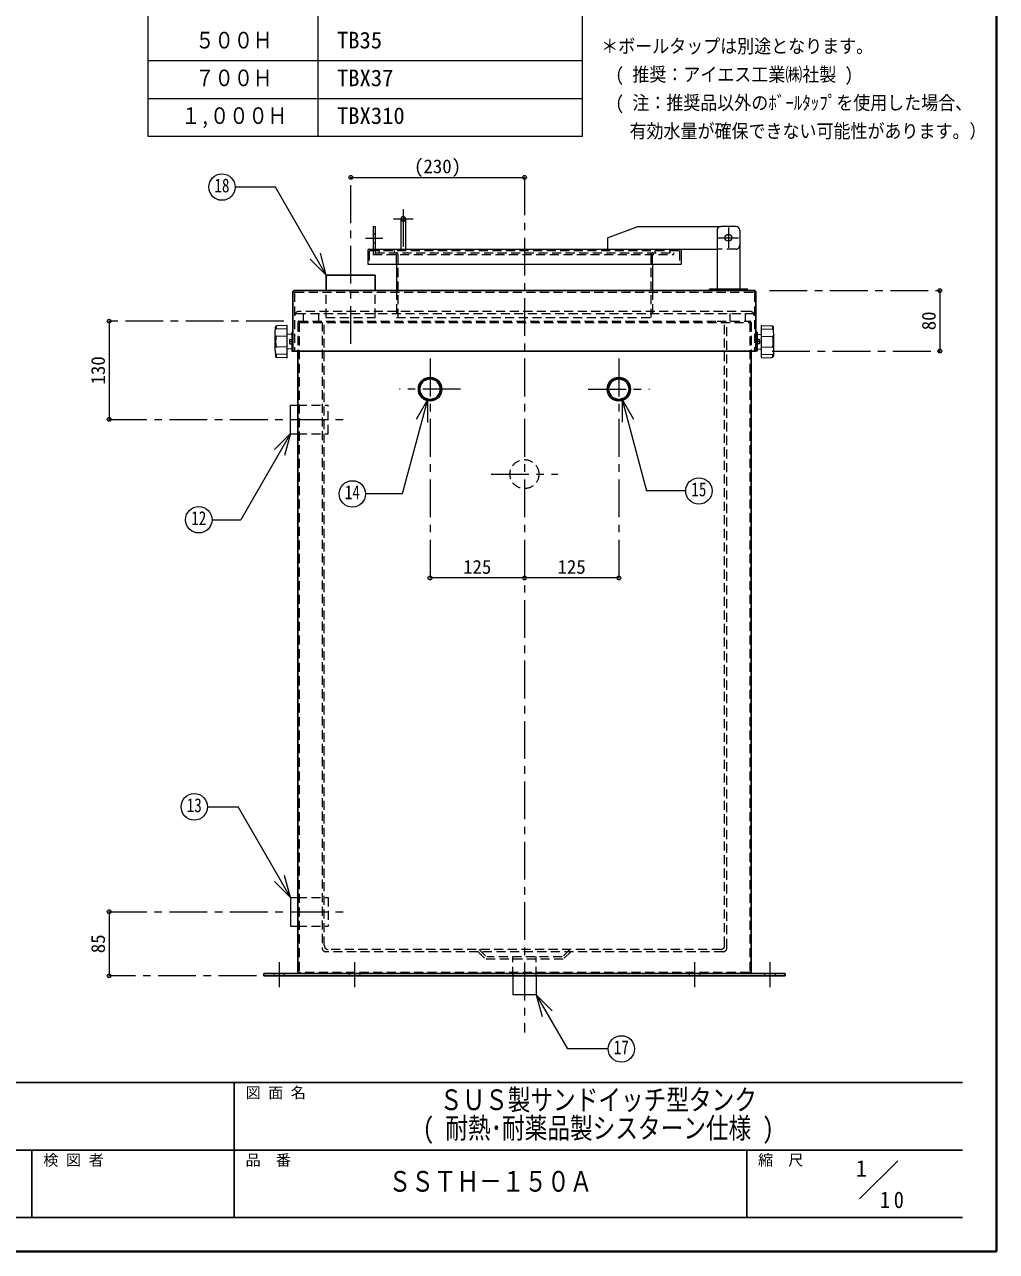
# Model space of a CAD drawing. Units: millimetres at full size, sheet at 1:10. Extents: x -2123 to 1927, y -1358 to 1452.
# Drawn here: x 640 to 1927, y -1358 to 267 of the extents above; entities that cross this region are included whole.
import ezdxf
from ezdxf.enums import TextEntityAlignment as Align

# ---------------------------------------------------------------- set-up
doc = ezdxf.new("R2010")
doc.units = ezdxf.units.MM
doc.header["$LTSCALE"] = 10
doc.header["$PDMODE"] = 32
doc.header["$PDSIZE"] = 5
doc.linetypes.add('CHAIN1', pattern=[8, 5, -1, 1, -1])
doc.linetypes.add('DASHED1', pattern=[1.8, 1.2, -0.6])
doc.layers.add('0-0', color=7, linetype='Continuous', lineweight=18)
doc.styles.add('ＭＳ ゴシック', font='')
doc.styles.get('ＭＳ ゴシック').set_extended_font_data('MS Gothic')

msp = doc.modelspace()

# ---------------------------------------------------------------- linework, layer by layer
at = {"layer": '0-0', "color": 1, "lineweight": 40}
for q in [(1927.2, 1451.91), (-2122.8, -1358.09)]:
    msp.add_line((1927.2, -1358.09), q, dxfattribs=at)
at = {"layer": '0-0', "color": 3}
for p, q in [((1378.87, 118.58), (1378.87, 468.58)), ((1028.87, 118.58), (1028.87, 418.58)), ((1378.87, 218.58), (803.87, 218.58)), ((1378.87, 168.58), (803.87, 168.58))]:
    msp.add_line(p, q, dxfattribs=at)
at = {"layer": '0-0'}
for p, q in [((972.35, 51.58), (919.17, 51.58)), ((1039.74, -65.14), (972.35, 51.58)), ((1138.7, 9.41), (1138.7, -30.59)), ((1144.7, 9.41), (1144.7, -30.59)), ((1101.7, -0.59), (1101.7, -30.59)), ((1557.2, -5.59), (1557.2, -83.59)), ((1582.2, -0.59), (1562.2, -0.59)), ((1587.2, -5.59), (1587.2, -83.59)), ((1096.7, -30.59), (1507.7, -30.59)), ((1039.74, -65.14), (1018.53, -43.92)), ((1039.74, -65.14), (1031.97, -36.16)), ((1094.7, -32.59), (1094.7, -50.59)), ((1509.7, -32.59), (1509.7, -50.59)), ((1094.7, -50.59), (1509.7, -50.59)), ((972.2, -164.32), (972.2, -141.85)), ((972.21, -141.32), (972.6, -133.94)), ((988.2, -136.15), (973.65, -136.64)), ((988.2, -146.23), (973.65, -145.75)), ((987.68, -131.62), (974.53, -132.05)), ((988.2, -174.05), (988.2, -132.12)), ((993.74, -143.55), (988.2, -143.09)), ((994.2, -140.59), (995.7, -140.59)), ((994.2, -140.59), (994.2, -165.59)), ((1610.2, -140.59), (1608.7, -140.59)), ((1610.2, -140.59), (1610.2, -165.59)), ((1610.66, -143.55), (1616.2, -143.09)), ((1616.2, -174.05), (1616.2, -132.12)), ((1616.2, -136.15), (1630.75, -136.64)), ((1616.2, -146.23), (1630.75, -145.75)), ((1616.71, -131.62), (1629.86, -132.05)), ((1632.18, -141.32), (1631.8, -133.94)), ((1632.2, -164.32), (1632.2, -141.85)), ((988.2, -159.94), (973.65, -160.43)), ((990.95, -150.74), (990.95, -155.44)), ((991.57, -150.09), (994.2, -150.09)), ((991.57, -153.09), (994.2, -153.09)), ((991.57, -156.09), (994.2, -156.09)), ((1612.82, -150.09), (1610.2, -150.09)), ((1612.82, -153.09), (1610.2, -153.09)), ((1612.82, -156.09), (1610.2, -156.09)), ((1613.45, -150.74), (1613.45, -155.44)), ((1616.2, -159.94), (1630.75, -160.43)), ((972.21, -164.85), (972.6, -172.23)), ((988.2, -170.02), (973.65, -169.54)), ((987.68, -174.55), (974.53, -174.13)), ((993.74, -162.62), (988.2, -163.09)), ((994.2, -165.59), (995.7, -165.59)), ((1610.2, -165.59), (1608.7, -165.59)), ((1610.66, -162.62), (1616.2, -163.09)), ((1616.2, -170.02), (1630.75, -169.54)), ((1616.71, -174.55), (1629.86, -174.13)), ((1632.18, -164.85), (1631.8, -172.23)), ((992.2, -237.16), (1002.2, -237.16)), ((992.2, -275.16), (992.2, -237.16)), ((1173.86, -230.13), (1140.46, -354.78)), ((1173.86, -230.13), (1158.86, -256.11)), ((1173.86, -230.13), (1173.86, -260.13)), ((1431.58, -229.86), (1446.58, -255.84)), ((1431.58, -229.86), (1431.58, -259.86)), ((1431.58, -229.86), (1464.02, -350.92)), ((992.3, -274.95), (926.44, -389.01)), ((992.3, -274.95), (971.08, -296.16)), ((992.3, -274.95), (984.53, -303.92)), ((992.2, -275.16), (1002.2, -275.16)), ((1140.46, -354.78), (1091.83, -354.78)), ((1515.69, -350.92), (1464.02, -350.92)), ((888.47, -389.01), (926.44, -389.01)), ((882.5, -769.23), (922.97, -769.23)), ((992.27, -889.26), (922.97, -769.23)), ((992.27, -889.26), (984.5, -860.28)), ((992.27, -889.26), (971.05, -868.05)), ((992.2, -889.09), (992.2, -927.09)), ((992.2, -889.09), (1002.2, -889.09)), ((992.2, -927.09), (1002.2, -927.09)), ((1286.7, -993.09), (1286.7, -1018.09)), ((1317.7, -993.09), (1317.7, -1018.09)), ((1317.7, -1018.09), (1286.7, -1018.09)), ((1317.7, -1018.09), (1338.91, -1039.3)), ((1317.7, -1018.09), (1325.46, -1047.06)), ((1317.7, -1018.09), (1359.13, -1089.84)), ((1413.02, -1089.84), (1359.13, -1089.84)), ((1745.98, -1288.59), (1796.48, -1238.09))]:
    msp.add_line(p, q, dxfattribs=at)
at = {"layer": '0-0', "color": 4, "lineweight": 9}
for p, q in [((1072.2, 64.41), (1302.2, 64.41)), ((1412.2, -15.59), (1452.2, -0.59)), ((1412.2, -15.59), (1412.2, -30.59)), ((1452.2, -0.59), (1562.2, -0.59)), ((1507.7, -30.59), (1557.2, -30.59)), ((1132.7, -50.59), (1132.7, -85.59)), ((1471.7, -50.59), (1471.7, -85.59)), ((1852.2, -85.59), (1852.2, -165.59)), ((752.2, -126.09), (752.2, -256.09)), ((1302.2, -466.09), (1177.2, -466.09)), ((1427.2, -466.09), (1302.2, -466.09)), ((752.2, -908.09), (752.2, -993.09))]:
    msp.add_line(p, q, dxfattribs=at)
at = {"layer": '0-0', "color": 4, "linetype": 'CHAIN1', "lineweight": 9}
for p, q in [((1072.2, -156.09), (1072.2, 64.41)), ((1302.2, 64.41), (1302.2, -1068.09)), ((1141.7, 22.41), (1141.7, -30.59)), ((1128.7, 9.41), (1154.7, 9.41)), ((1558.7, -15.59), (1585.7, -15.59)), ((1572.2, -2.09), (1572.2, -29.09)), ((1114.7, -16.59), (1091.7, -16.59)), ((1626.7, -85.59), (1852.2, -85.59)), ((983.7, -126.09), (752.2, -126.09)), ((1177.2, -175.59), (1177.2, -466.09)), ((1427.2, -175.59), (1427.2, -466.09)), ((1630.2, -165.59), (1852.2, -165.59)), ((1217.7, -216.09), (1136.7, -216.09)), ((1386.7, -216.09), (1467.7, -216.09)), ((752.2, -256.09), (1067.2, -256.09)), ((1258, -328.59), (1346.4, -328.59)), ((752.2, -908.09), (1067.2, -908.09)), ((977.2, -975.09), (977.2, -1008.09)), ((1077.2, -975.09), (1077.2, -1008.09)), ((1527.2, -975.09), (1527.2, -1008.09)), ((1627.2, -975.09), (1627.2, -1008.09)), ((947.2, -993.09), (752.2, -993.09))]:
    msp.add_line(p, q, dxfattribs=at)
at = {"layer": '0-0', "color": 4, "linetype": 'DASHED1', "lineweight": 9}
for p, q in [((1104.7, -10.59), (1101.7, -10.59)), ((1098.45, -30.59), (1098.45, -32.59)), ((1104.7, -22.59), (1101.7, -22.59)), ((1104.7, -30.59), (1104.7, -37.59)), ((1107.95, -30.59), (1107.95, -32.59)), ((1582.2, -30.59), (1557.2, -30.59)), ((1096.7, -33.59), (1096.7, -50.59)), ((1097.7, -32.59), (1506.7, -32.59)), ((1104.7, -35.59), (1499.7, -35.59)), ((1109.7, -32.59), (1109.7, -35.59)), ((1129.7, -32.59), (1129.7, -35.59)), ((1132.7, -50.59), (1132.7, -38.59)), ((1134.7, -37.59), (1134.7, -121.09)), ((1469.7, -37.59), (1469.7, -121.09)), ((1471.7, -50.59), (1471.7, -38.59)), ((1474.7, -32.59), (1474.7, -35.59)), ((1494.7, -32.59), (1494.7, -35.59)), ((1499.7, -35.59), (1499.7, -37.59)), ((1507.7, -33.59), (1507.7, -50.59)), ((1132.7, -85.59), (1132.7, -121.09)), ((1471.7, -85.59), (1471.7, -121.09)), ((1029.7, -126.09), (1029.7, -116.09)), ((1132.7, -121.09), (1471.7, -121.09)), ((1574.7, -126.09), (1574.7, -116.09)), ((1002.2, -237.16), (1042.2, -237.16)), ((1042.2, -275.16), (1042.2, -237.16)), ((1002.2, -275.16), (1042.2, -275.16)), ((1002.2, -889.09), (1042.2, -889.09)), ((1042.2, -889.09), (1042.2, -927.09)), ((1002.2, -927.09), (1042.2, -927.09)), ((1242.2, -958.09), (1252.2, -968.09)), ((1362.2, -958.09), (1352.2, -968.09)), ((1240.96, -961.09), (1250.96, -971.09)), ((1352.2, -968.09), (1252.2, -968.09)), ((1286.7, -993.09), (1286.7, -968.09)), ((1317.7, -993.09), (1317.7, -968.09)), ((970.2, -990.09), (970.2, -993.09)), ((984.2, -990.09), (984.2, -993.09)), ((1620.2, -990.09), (1620.2, -993.09)), ((1634.2, -990.09), (1634.2, -993.09))]:
    msp.add_line(p, q, dxfattribs=at)
at = {"layer": '0-0', "color": 5, "lineweight": 25}
for p, q in [((1104.7, -85.59), (1104.7, -65.09)), ((995.7, -87.59), (995.7, -165.59)), ((997.7, -85.59), (1606.7, -85.59)), ((1547.2, -85.59), (1547.2, -83.59)), ((1608.7, -87.59), (1608.7, -165.59)), ((995.7, -165.59), (1608.7, -165.59)), ((1002.2, -165.59), (1002.2, -988.59)), ((1602.2, -988.59), (1602.2, -165.59)), ((957.2, -990.09), (957.2, -993.09)), ((1647.2, -990.09), (957.2, -990.09)), ((1647.2, -990.09), (1647.2, -993.09)), ((1647.2, -993.09), (957.2, -993.09))]:
    msp.add_line(p, q, dxfattribs=at)
at = {"layer": '0-0', "linetype": 'DASHED1'}
for p, q in [((997.7, -88.59), (997.7, -165.59)), ((998.7, -87.59), (1605.7, -87.59)), ((1039.7, -121.09), (1039.7, -85.59)), ((1606.7, -88.59), (1606.7, -165.59)), ((1600.7, -113.09), (1003.7, -113.09)), ((1000.7, -116.09), (1603.7, -116.09)), ((1002.2, -127.59), (1002.2, -165.59)), ((1003.7, -128.34), (1003.7, -987.84)), ((1004.45, -127.59), (1599.95, -127.59)), ((1009.7, -126.09), (1009.7, -116.09)), ((1034.2, -127.59), (1034.2, -956.09)), ((1037.2, -953.09), (1037.2, -126.09)), ((1567.2, -953.09), (1567.2, -126.09)), ((1570.2, -956.09), (1570.2, -127.59)), ((1594.7, -126.09), (1594.7, -116.09)), ((1600.7, -128.34), (1600.7, -987.84)), ((1602.2, -127.59), (1602.2, -165.59)), ((1562.2, -958.09), (1042.2, -958.09)), ((1565.2, -961.09), (1039.2, -961.09)), ((1599.95, -988.59), (1005.45, -988.59)), ((1022.2, -988.59), (1022.2, -990.09)), ((1070.2, -990.09), (1070.2, -993.09)), ((1084.2, -990.09), (1084.2, -993.09)), ((1520.2, -990.09), (1520.2, -993.09)), ((1534.2, -990.09), (1534.2, -993.09)), ((1582.2, -988.59), (1582.2, -990.09))]:
    msp.add_line(p, q, dxfattribs=at)
at = {"layer": '0-0', "color": 6, "lineweight": 25}
for p, q in [((-2077.8, -1134.52), (1882.2, -1134.52)), ((917.91, -1313.09), (917.91, -1134.52)), ((1882.2, -1223.8), (-153.52, -1223.8)), ((650.06, -1313.09), (650.06, -1223.8)), ((1596.48, -1313.09), (1596.48, -1223.8)), ((1882.2, -1313.09), (-2077.8, -1313.09))]:
    msp.add_line(p, q, dxfattribs=at)
at = {"layer": '0-0', "color": 3}
msp.add_lwpolyline([(1378.87, 118.58), (803.87, 118.58), (803.87, 468.58)], dxfattribs=at)
at = {"layer": '0-0'}
msp.add_lwpolyline([(1101.7, -0.59), (1104.7, -0.59), (1104.7, -30.59)], dxfattribs=at)
at = {"layer": '0-0', "color": 4, "linetype": 'DASHED1', "lineweight": 9}
for points in [[(1101.7, -30.59), (1101.7, -37.59), (1499.7, -37.59)], [(1363.44, -961.09), (1353.44, -971.09), (1250.96, -971.09)]]:
    msp.add_lwpolyline(points, dxfattribs=at)
at = {"layer": '0-0', "color": 5, "lineweight": 25}
for points in [[(1039.7, -85.59), (1039.7, -65.09), (1104.7, -65.09)], [(1597.2, -85.59), (1597.2, -83.59), (1547.2, -83.59)]]:
    msp.add_lwpolyline(points, dxfattribs=at)
at = {"layer": '0-0', "linetype": 'DASHED1'}
for points in [[(1039.7, -121.09), (1104.7, -121.09), (1104.7, -85.59)], [(1003.7, -126.09), (1557.25, -126.09), (1600.7, -126.09)]]:
    msp.add_lwpolyline(points, dxfattribs=at)
at = {"layer": '0-0'}
for centre, radius in [((901.67, 51.58), 17.5), ((1572.2, -15.59), 4.5), ((1074.33, -354.78), 17.5), ((1533.19, -350.92), 17.5), ((870.97, -389.01), 17.5), ((865, -769.23), 17.5), ((1430.52, -1089.84), 17.5)]:
    msp.add_circle(centre, radius, dxfattribs=at)
at = {"layer": '0-0', "color": 5, "lineweight": 25}
for centre, radius in [((1177.2, -216.09), 15.5), ((1177.2, -216.09), 13.6), ((1427.2, -216.09), 15.5), ((1427.2, -216.09), 13.6)]:
    msp.add_circle(centre, radius, dxfattribs=at)
at = {"layer": '0-0', "color": 4, "linetype": 'DASHED1', "lineweight": 9}
msp.add_circle((1302.2, -328.59), 19.2, dxfattribs=at)
at = {"layer": '0-0'}
for centre, radius, start, end in [((1141.7, 9.41), 3, 0, 180), ((1562.2, -5.59), 5, 90, 180), ((1582.2, -5.59), 5, 0, 90), ((1096.7, -32.59), 2, 90, 180), ((1507.7, -32.59), 2, 0, 90), ((982.2, -141.85), 10, 176.98087, 180), ((974.6, -134.05), 2, 91.84585, 176.98087), ((1027.04, -153.09), 54.34, 172.70127, 187.29873), ((973.63, -146.25), 0.5, 88.09085, 172.70127), ((975.27, -133.58), 2.07, 141.26695, 176.97243), ((983.16, -133.66), 9.96, 178.90936, 197.37998), ((987.7, -132.12), 0.5, 0, 91.84585), ((993.7, -144.05), 0.5, 0, 85.23636), ((1610.7, -144.05), 0.5, 94.76364, 180), ((1616.7, -132.12), 0.5, 88.15415, 180), ((1629.8, -134.05), 2, 3.01913, 88.15415), ((1621.24, -133.66), 9.96, 342.62002, 1.09064), ((1630.76, -146.25), 0.5, 7.29873, 91.90915), ((1629.13, -133.58), 2.07, 3.02757, 38.73305), ((1577.36, -153.09), 54.34, 352.70127, 7.29873), ((1622.2, -141.85), 10, 0, 3.01913), ((973.63, -159.93), 0.5, 187.29873, 271.90915), ((993.05, -151.59), 2.11, 134.62454, 225.37546), ((993.05, -154.59), 2.11, 134.62454, 225.37546), ((992.52, -151.62), 1.79, 121.62812, 150.75937), ((992.52, -154.56), 1.79, 209.24063, 238.37188), ((993.7, -162.13), 0.5, 274.76364, 0), ((1610.7, -162.13), 0.5, 180, 265.23636), ((1611.34, -151.59), 2.11, 314.62454, 45.37546), ((1611.88, -151.62), 1.79, 29.24063, 58.37188), ((1611.34, -154.59), 2.11, 314.62454, 45.37546), ((1611.88, -154.56), 1.79, 301.62812, 330.75937), ((1630.76, -159.93), 0.5, 268.09085, 352.70127), ((982.2, -164.32), 10, 180, 183.01913), ((974.6, -172.13), 2, 183.01913, 268.15415), ((983.16, -172.51), 9.96, 162.62002, 181.09064), ((975.27, -172.59), 2.07, 183.02757, 218.73305), ((987.7, -174.05), 0.5, 268.15415, 0), ((1616.7, -174.05), 0.5, 180, 271.84585), ((1629.8, -172.13), 2, 271.84585, 356.98087), ((1621.24, -172.51), 9.96, 358.90936, 17.37998), ((1629.13, -172.59), 2.07, 321.26695, 356.97243), ((1622.2, -164.32), 10, 356.98087, 0)]:
    msp.add_arc(centre, radius, start, end, dxfattribs=at)
at = {"layer": '0-0', "color": 4, "linetype": 'DASHED1', "lineweight": 9}
for centre, radius, start, end in [((1141.7, 9.41), 3, 180, 0), ((1582.2, -25.59), 5, 270, 0), ((1097.7, -33.59), 1, 90, 180), ((1131.7, -38.59), 1, 0, 90), ((1132.7, -37.59), 2, 0, 90), ((1471.7, -37.59), 2, 90, 180), ((1472.7, -38.59), 1, 90, 180), ((1506.7, -33.59), 1, 0, 90)]:
    msp.add_arc(centre, radius, start, end, dxfattribs=at)
at = {"layer": '0-0', "color": 5, "lineweight": 25}
for centre, radius, start, end in [((997.7, -87.59), 2, 90, 180), ((1606.7, -87.59), 2, 0, 90), ((1003.7, -988.59), 1.5, 180, 270), ((1600.7, -988.59), 1.5, 270, 0)]:
    msp.add_arc(centre, radius, start, end, dxfattribs=at)
at = {"layer": '0-0', "linetype": 'DASHED1'}
for centre, radius, start, end in [((998.7, -88.59), 1, 90, 180), ((1605.7, -88.59), 1, 0, 90), ((1003.7, -119.09), 6, 90, 180), ((1600.7, -119.09), 6, 0, 90), ((1000.7, -119.09), 3, 90, 180), ((1003.7, -127.59), 1.5, 90, 180), ((1004.45, -128.34), 0.75, 90, 180), ((1599.95, -128.34), 0.75, 0, 90), ((1600.7, -127.59), 1.5, 0, 90), ((1603.7, -119.09), 3, 0, 90), ((1039.2, -956.09), 5, 180, 270), ((1042.2, -953.09), 5, 180, 270), ((1562.2, -953.09), 5, 270, 0), ((1565.2, -956.09), 5, 270, 0), ((1004.45, -987.84), 0.75, 180, 270), ((1599.95, -987.84), 0.75, 270, 0)]:
    msp.add_arc(centre, radius, start, end, dxfattribs=at)
at = {"layer": '0-0', "color": 1}
for p in [(1072.2, 64.41), (1302.2, 64.41), (1852.2, -85.59), (752.2, -126.09), (1852.2, -165.59), (752.2, -256.09), (1177.2, -466.09), (1302.2, -466.09), (1427.2, -466.09), (752.2, -908.09), (752.2, -993.09)]:
    msp.add_point(p, dxfattribs=at)

# ---------------------------------------------------------------- texts
at = {"layer": '0-0', "style": 'ＭＳ ゴシック'}
for s, height, width, p in [('５００Ｈ', 21.99, 0.85, (866.37, 228.58)), ('＊ボールタップは別途となります。', 18.33, 0.9, (1403.87, 223.58)), ('( 推奨：アイエス工業㈱社製 )', 18.33, 0.9, (1422.62, 186.08)), ('７００Ｈ', 21.99, 0.85, (866.37, 178.58)), ('( 注：推奨品以外のﾎﾞｰﾙﾀｯﾌﾟを使用した場合、', 18.33, 0.9, (1422.62, 148.58)), ('１,０００Ｈ', 21.99, 0.85, (847.62, 128.58)), ('有効水量が確保できない可能性があります。）', 18.33, 0.9, (1441.37, 111.08)), ('18', 18.33, 0.8, (891.67, 39.08)), ('15', 18.33, 0.8, (1523.19, -363.42)), ('14', 18.33, 0.8, (1064.33, -367.28)), ('12', 18.33, 0.8, (860.97, -401.51)), ('13', 18.33, 0.8, (855, -781.73)), ('17', 18.33, 0.8, (1420.52, -1102.34)), ('ＳＵＳ製サンドイッチ型タンク', 27.49, 0.8, (1190.06, -1179.16)), ('( 耐熱･耐薬品製シスターン仕様 )', 27.49, 0.8, (1167.56, -1216.66)), ('ＳＳＴＨ－１５０Ａ', 27.49, 0.8, (1122.2, -1287.19))]:
    msp.add_text(s, height=height, dxfattribs=dict(at, width=width)).set_placement(p, align=Align.BOTTOM_LEFT)
for s, height, p in [('TB35', 21.99, (1053.87, 228.58)), ('TBX37', 21.99, (1053.87, 178.58)), ('TBX310', 21.99, (1053.87, 128.58)), ('(230)', 18.33, (1155.95, 64.41)), ('125', 18.33, (1220.95, -466.09)), ('125', 18.33, (1345.95, -466.09)), ('図 面 名', 14.66, (932.91, -1159.52)), ('検 図 者', 14.66, (665.06, -1248.8)), ('品\u3000番', 14.66, (932.91, -1248.8)), ('縮\u3000尺', 14.66, (1611.48, -1248.8)), ('1', 21.99, (1740.9, -1265.61))]:
    msp.add_text(s, height=height, dxfattribs=at).set_placement(p, align=Align.BOTTOM_LEFT)
for s, p in [('80', (1852.2, -138.09)), ('130', (752.2, -209.84)), ('85', (752.2, -963.09))]:
    msp.add_text(s, height=18.33, rotation=90, dxfattribs=at).set_placement(p, align=Align.BOTTOM_LEFT)
at = {"layer": '0-0', "insert": (1772.87, -1300.99), "char_height": 21.99, "attachment_point": 7, "style": 'ＭＳ ゴシック'}
msp.add_mtext('\\T1.36;\\W0.9;10', dxfattribs=at)

doc.saveas('drawing.dxf')
